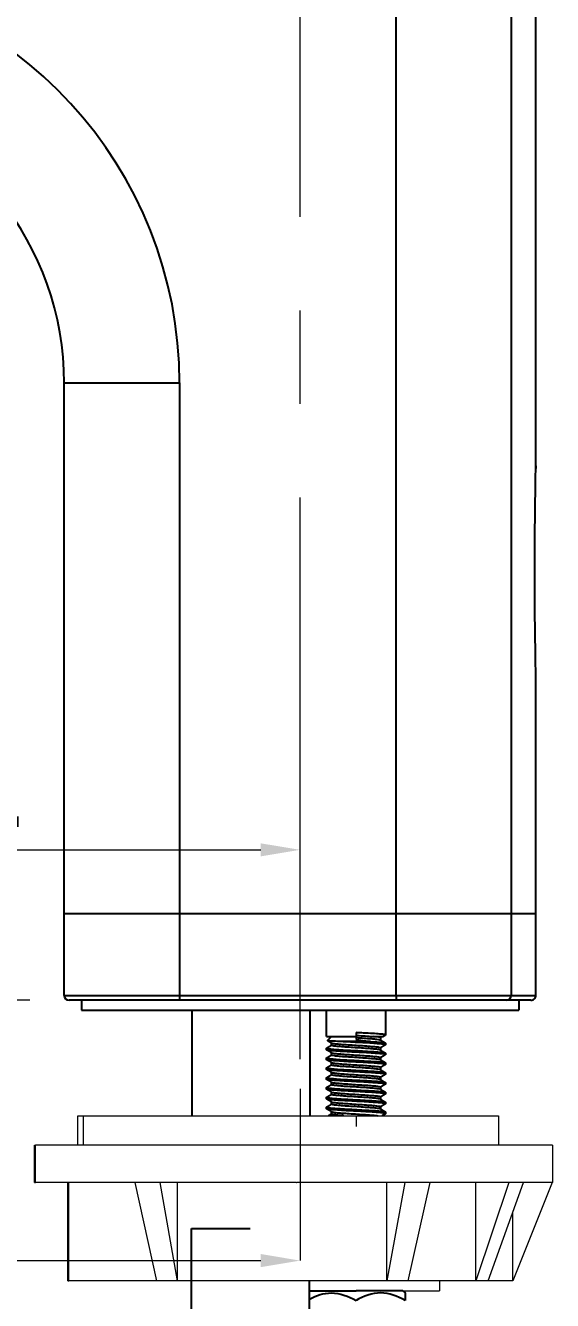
# Model space of a CAD drawing. Extents: x 0 to 1354, y 0 to 992.
# Drawn here: x 817.7 to 871.4, y 305.1 to 434.8 of the extents above; entities that cross this region are included whole.
import ezdxf

# ---------------------------------------------------------------- set-up
doc = ezdxf.new("R2010")
doc.units = 0
doc.header["$LTSCALE"] = 6
doc.header["$MEASUREMENT"] = 0
doc.header["$PDMODE"] = 3
doc.header["$PDSIZE"] = -10
doc.linetypes.add('CENTER', pattern=[2, 1.25, -0.25, 0.25, -0.25])
doc.linetypes.add('CENTER2', pattern=[28.575, 19.05, -3.175, 3.175, -3.175])
doc.layers.get('0').update_dxf_attribs({"linetype": 'CONTINUOUS'})
doc.layers.get('DEFPOINTS').update_dxf_attribs({"linetype": 'CONTINUOUS'})
doc.layers.add('1', color=7, linetype='CONTINUOUS')
doc.layers.add('DEF_LAYER_ASSEM_MEMBER', color=7, linetype='CONTINUOUS')
doc.layers.add('Cneter', color=1, linetype='CENTER2', lineweight=13)
doc.styles.add('Daelim Dimension', font='')
doc.styles.get('Daelim Dimension').set_extended_font_data('나눔고딕')
doc.dimstyles.new('DEFAULT', dxfattribs={"dimscale": 2, "dimtxt": 2, "dimasz": 2, "dimexe": 0, "dimexo": 2, "dimgap": 1, "dimtad": 1, "dimdec": 1, "dimzin": 9, "dimdsep": 46, "dimtxsty": 'Daelim Dimension', "dimcen": 0.5, "dimclrd": 252, "dimclre": 252, "dimclrt": 3, "dimadec": 1, "dimazin": 0, "dimtfac": 1, "dimtdec": 1, "dimtix": 1, "dimtmove": 0, "dimatfit": 3, "dimfxl": 1, "dimtolj": 1, "dimtzin": 1, "dimlwd": 9, "dimlwe": 9, "dimarcsym": 0})

# ---------------------------------------------------------------- blocks, each defined once
blk = doc.blocks.new('*D0')
at = {"color": 5, "lineweight": 9, "ltscale": 0.5, "transparency": 16777216}
for p, q in [((739.67, 496.61), (657.77, 496.61)), ((657.77, 492.61), (657.77, 339.62)), ((818.17, 335.62), (657.77, 335.62))]:
    blk.add_line(p, q, dxfattribs=at)
at = {"color": 5, "ltscale": 0.5, "transparency": 16777216}
for points in [[(657.1, 492.61), (658.44, 492.61), (657.77, 496.61)], [(657.1, 339.62), (658.44, 339.62), (657.77, 335.62)]]:
    blk.add_solid(points, dxfattribs=at)
at = {"layer": 'DEFPOINTS', "color": 0, "ltscale": 0.5, "transparency": 16777216}
for p in [(743.67, 496.61), (657.77, 335.62), (822.17, 335.62)]:
    blk.add_point(p, dxfattribs=at)
at = {"color": 7, "ltscale": 0.5, "transparency": 16777216, "insert": (650.33, 416.12), "char_height": 10, "attachment_point": 5, "rotation": 90, "style": 'Daelim Dimension'}
blk.add_mtext('\\A1;161', dxfattribs=at)
blk = doc.blocks.new('*D1')
at = {"color": 5, "lineweight": 9, "ltscale": 0.5, "transparency": 16777216}
for p, q in [((774.87, 370.99), (774.87, 350.93)), ((778.87, 350.93), (841.67, 350.93)), ((845.67, 333.62), (845.67, 350.93))]:
    blk.add_line(p, q, dxfattribs=at)
at = {"color": 5, "ltscale": 0.5, "transparency": 16777216}
for points in [[(778.87, 351.59), (778.87, 350.26), (774.87, 350.93)], [(841.67, 351.59), (841.67, 350.26), (845.67, 350.93)]]:
    blk.add_solid(points, dxfattribs=at)
at = {"layer": 'DEFPOINTS', "color": 0, "ltscale": 0.5, "transparency": 16777216}
for p in [(774.87, 374.99), (845.67, 350.93), (845.67, 329.62)]:
    blk.add_point(p, dxfattribs=at)
at = {"color": 7, "ltscale": 0.5, "transparency": 16777216, "insert": (810.27, 358.26), "char_height": 10, "attachment_point": 5, "style": 'Daelim Dimension'}
blk.add_mtext('\\A1;71', dxfattribs=at)
blk = doc.blocks.new('*D2')
at = {"color": 5, "lineweight": 9, "ltscale": 0.5, "transparency": 16777216}
for p, q in [((725.22, 424.68), (725.22, 309.13)), ((845.67, 326.62), (845.67, 309.13)), ((729.22, 309.13), (841.67, 309.13))]:
    blk.add_line(p, q, dxfattribs=at)
at = {"color": 5, "ltscale": 0.5, "transparency": 16777216}
for points in [[(729.22, 309.8), (729.22, 308.46), (725.22, 309.13)], [(841.67, 309.8), (841.67, 308.46), (845.67, 309.13)]]:
    blk.add_solid(points, dxfattribs=at)
at = {"layer": 'DEFPOINTS', "color": 0, "ltscale": 0.5, "transparency": 16777216}
for p in [(725.22, 428.68), (845.67, 330.62), (845.67, 309.13)]:
    blk.add_point(p, dxfattribs=at)
at = {"color": 7, "ltscale": 0.5, "transparency": 16777216, "insert": (785.44, 316.55), "char_height": 10, "attachment_point": 5, "style": 'Daelim Dimension'}
blk.add_mtext('\\A1;120', dxfattribs=at)
blk = doc.blocks.new('*D6')
at = {"color": 5, "lineweight": 9, "ltscale": 0.5, "transparency": 16777216}
for p, q in [((757.97, 335.62), (657.77, 335.62)), ((657.77, 331.62), (657.77, 210.41)), ((822.81, 206.41), (657.77, 206.41))]:
    blk.add_line(p, q, dxfattribs=at)
at = {"color": 5, "ltscale": 0.5, "transparency": 16777216}
for points in [[(657.1, 331.62), (658.44, 331.62), (657.77, 335.62)], [(657.1, 210.41), (658.44, 210.41), (657.77, 206.41)]]:
    blk.add_solid(points, dxfattribs=at)
at = {"layer": 'DEFPOINTS', "color": 0, "ltscale": 0.5, "transparency": 16777216}
for p in [(761.97, 335.62), (657.77, 206.41), (826.81, 206.41)]:
    blk.add_point(p, dxfattribs=at)
at = {"color": 7, "ltscale": 0.5, "transparency": 16777216, "insert": (650.32, 271.01), "char_height": 10, "attachment_point": 5, "rotation": 90, "style": 'Daelim Dimension'}
blk.add_mtext('\\A1;330', dxfattribs=at)

msp = doc.modelspace()

# ---------------------------------------------------------------- linework, layer by layer
for p, q in [((855.46, 336.12), (855.46, 451.77)), ((867.17, 452.24), (867.17, 336.12)), ((821.67, 336.12), (821.67, 398.44)), ((821.67, 398.44), (833.41, 398.44)), ((833.41, 398.44), (833.41, 336.12)), ((869.67, 390.01), (869.67, 390.01)), ((821.67, 336.12), (833.41, 336.12)), ((833.41, 336.12), (855.46, 336.12)), ((855.46, 336.12), (867.17, 336.12)), ((833.42, 335.62), (822.17, 335.62)), ((855.47, 335.62), (833.42, 335.62)), ((866.69, 335.62), (855.47, 335.62))]:
    msp.add_line(p, q)
at = {"color": 7, "ltscale": 0.5}
msp.add_line((821.67, 344.45), (869.67, 344.45), dxfattribs=at)
for points in [[(869.67, 390.01), (869.67, 452.61)], [(869.67, 369.02), (869.66, 369.12), (869.66, 369.36), (869.65, 369.69), (869.65, 370.06), (869.64, 370.45), (869.63, 370.86), (869.62, 371.29), (869.62, 371.71), (869.61, 372.15), (869.6, 372.59), (869.6, 373.04), (869.59, 373.48), (869.59, 373.93), (869.58, 374.38), (869.58, 374.83), (869.58, 375.28), (869.57, 375.73), (869.57, 376.18), (869.57, 376.63), (869.57, 377.08), (869.56, 377.54), (869.56, 377.99), (869.56, 378.44), (869.56, 378.9), (869.56, 379.35), (869.56, 379.81), (869.56, 380.27), (869.56, 380.72), (869.57, 381.18), (869.57, 381.64), (869.57, 382.09), (869.57, 382.54), (869.57, 383), (869.58, 383.45), (869.58, 383.9), (869.59, 384.35), (869.59, 384.8), (869.6, 385.25), (869.6, 385.69), (869.61, 386.14), (869.61, 386.58), (869.62, 387.02), (869.62, 387.46), (869.63, 387.89), (869.64, 388.31), (869.64, 388.71), (869.65, 389.11), (869.66, 389.47), (869.66, 389.79), (869.67, 390.01)], [(869.67, 390.01), (869.67, 390), (869.67, 390), (869.67, 390), (869.67, 389.99), (869.67, 389.99), (869.67, 389.98), (869.67, 389.98), (869.67, 389.98), (869.67, 389.97), (869.67, 389.97), (869.67, 389.96), (869.67, 389.96), (869.66, 389.95), (869.66, 389.95), (869.66, 389.95), (869.66, 389.94), (869.66, 389.94), (869.66, 389.93), (869.66, 389.93), (869.66, 389.92), (869.66, 389.92), (869.66, 389.91), (869.66, 389.91), (869.66, 389.9), (869.66, 389.9), (869.66, 389.89), (869.66, 389.88), (869.66, 389.88), (869.66, 389.87), (869.66, 389.87), (869.66, 389.86), (869.66, 389.86), (869.66, 389.85), (869.66, 389.84), (869.66, 389.84), (869.66, 389.83), (869.66, 389.83), (869.66, 389.82), (869.66, 389.81), (869.66, 389.81), (869.66, 389.8), (869.66, 389.79), (869.66, 389.79), (869.66, 389.78), (869.66, 389.77), (869.66, 389.77), (869.66, 389.76), (869.66, 389.75), (869.66, 389.75), (869.66, 389.74)], [(869.67, 336.12), (869.67, 369.03)], [(867.17, 336.12), (867.27, 336.12), (867.36, 336.12), (867.46, 336.12), (867.55, 336.12), (867.64, 336.12), (867.73, 336.12), (867.82, 336.12), (867.9, 336.12), (867.99, 336.12), (868.07, 336.12), (868.15, 336.12), (868.22, 336.12), (868.3, 336.12), (868.37, 336.12), (868.44, 336.12), (868.51, 336.12), (868.58, 336.12), (868.64, 336.12), (868.71, 336.12), (868.77, 336.12), (868.83, 336.12), (868.88, 336.12), (868.94, 336.12), (868.99, 336.12), (869.04, 336.12), (869.09, 336.12), (869.14, 336.12), (869.18, 336.12), (869.23, 336.12), (869.27, 336.12), (869.31, 336.12), (869.34, 336.12), (869.38, 336.12), (869.41, 336.12), (869.44, 336.12), (869.47, 336.12), (869.5, 336.12), (869.52, 336.12), (869.55, 336.12), (869.57, 336.12), (869.59, 336.12), (869.6, 336.12), (869.62, 336.12), (869.63, 336.12), (869.64, 336.12), (869.65, 336.12), (869.66, 336.12), (869.66, 336.12), (869.67, 336.12), (869.67, 336.12)], [(869.17, 335.62), (869.17, 335.62), (869.16, 335.62), (869.16, 335.62), (869.15, 335.62), (869.14, 335.62), (869.13, 335.62), (869.12, 335.62), (869.1, 335.62), (869.08, 335.62), (869.07, 335.62), (869.04, 335.62), (869.02, 335.62), (869, 335.62), (868.97, 335.62), (868.94, 335.62), (868.91, 335.62), (868.87, 335.62), (868.84, 335.62), (868.8, 335.62), (868.76, 335.62), (868.72, 335.62), (868.68, 335.62), (868.63, 335.62), (868.59, 335.62), (868.54, 335.62), (868.49, 335.62), (868.43, 335.62), (868.38, 335.62), (868.32, 335.62), (868.26, 335.62), (868.2, 335.62), (868.14, 335.62), (868.08, 335.62), (868.01, 335.62), (867.94, 335.62), (867.87, 335.62), (867.8, 335.62), (867.72, 335.62), (867.65, 335.62), (867.57, 335.62), (867.49, 335.62), (867.41, 335.62), (867.33, 335.62), (867.24, 335.62), (867.15, 335.62), (867.06, 335.62), (866.97, 335.62), (866.88, 335.62), (866.79, 335.62), (866.69, 335.62)]]:
    msp.add_lwpolyline(points)
for centre, radius, start, end in [((791.41, 398.44), 42, 0, 85.2474), ((791.67, 398.44), 30, 0, 77.2839), ((822.17, 336.12), 0.5, 180, 270)]:
    msp.add_arc(centre, radius, start, end)
for centre, major_axis, ratio, start_param, end_param in [((833.42, 336.12), (0, -0.5), 0.021754, 4.712389, 6.283185), ((855.47, 336.12), (0, 0.5), 0.021754, 1.570796, 3.141593), ((866.69, 336.12), (0, 0.5), 0.953596, 3.141593, 4.712389), ((869.17, 336.12), (0, 0.5), 1, 3.141591, 4.724081)]:
    msp.add_ellipse(centre, major_axis=major_axis, ratio=ratio, start_param=start_param, end_param=end_param)
at = {"layer": '1', "color": 7, "linetype": 'Continuous'}
for p, q in [((848.37, 331.92), (848.37, 334.62)), ((854.37, 334.62), (854.37, 332.08)), ((851.37, 332.33), (851.37, 331.92)), ((848.37, 331.92), (851.37, 331.92)), ((848.48, 331.53), (848.87, 331.92)), ((848.87, 331.04), (848.87, 331.28)), ((852.86, 331.42), (849.88, 331.42)), ((851.37, 331.92), (851.37, 331.62)), ((853.87, 331.92), (853.93, 331.85)), ((853.87, 331.79), (853.87, 331.55)), ((854.37, 331.25), (854.37, 331.08)), ((848.37, 330.58), (848.37, 330.75)), ((848.37, 329.58), (848.37, 329.75)), ((848.87, 330.04), (848.87, 330.28)), ((853.87, 330.79), (853.87, 330.55)), ((853.87, 329.79), (853.87, 329.55)), ((854.37, 330.25), (854.37, 330.08)), ((848.37, 328.58), (848.37, 328.75)), ((848.87, 329.04), (848.87, 329.28)), ((848.87, 328.04), (848.87, 328.28)), ((853.87, 328.79), (853.87, 328.55)), ((854.37, 329.25), (854.37, 329.08)), ((854.37, 328.25), (854.37, 328.08)), ((848.37, 327.58), (848.37, 327.75)), ((848.87, 327.04), (848.87, 327.28)), ((853.87, 327.79), (853.87, 327.55)), ((854.37, 327.25), (854.37, 327.08)), ((848.37, 326.58), (848.37, 326.75)), ((848.37, 325.58), (848.37, 325.75)), ((848.87, 326.04), (848.87, 326.28)), ((853.87, 326.79), (853.87, 326.55)), ((853.87, 325.79), (853.87, 325.55)), ((854.37, 326.25), (854.37, 326.08)), ((848.37, 324.58), (848.37, 324.75)), ((848.87, 325.04), (848.87, 325.28)), ((853.87, 324.79), (853.87, 324.55)), ((854.37, 325.25), (854.37, 325.08)), ((848.87, 324.04), (848.87, 324.28)), ((854.37, 324.25), (854.37, 324.08)), ((846.63, 306.07), (851.37, 306.07)), ((856.14, 306.07), (851.37, 306.07)), ((856.14, 306.07), (856.37, 305.84))]:
    msp.add_line(p, q, dxfattribs=at)
at = {"layer": '1', "color": 7, "linetype": 'Continuous', "lineweight": 18}
for p, q in [((823.06, 320.87), (823.06, 323.87)), ((823.06, 323.87), (823.61, 323.87)), ((823.61, 323.87), (865.87, 323.87)), ((865.87, 323.87), (865.87, 320.87)), ((818.65, 320.87), (818.74, 320.87)), ((818.65, 317.07), (818.65, 320.87)), ((871.37, 320.87), (818.74, 320.87)), ((871.37, 320.87), (871.37, 317.07)), ((818.65, 317.07), (818.74, 317.07)), ((828.87, 317.07), (818.74, 317.07)), ((822.05, 307.07), (822.05, 317.07)), ((828.87, 317.07), (831.05, 307.07)), ((831.4, 317.07), (828.87, 317.07)), ((842.4, 317.07), (831.44, 317.07)), ((831.44, 317.06), (831.44, 317.07)), ((833.22, 307.07), (831.44, 317.06)), ((833.22, 307.07), (833.22, 317.07)), ((845.33, 317.07), (842.4, 317.07)), ((845.37, 317.06), (845.37, 317.07)), ((856.33, 317.07), (845.37, 317.07)), ((856.33, 317.07), (854.52, 307.07)), ((854.52, 307.07), (854.52, 317.07)), ((858.86, 317.07), (856.33, 317.07)), ((856.68, 307.07), (858.9, 317.06)), ((858.9, 317.06), (858.9, 317.07)), ((866.92, 317.07), (858.9, 317.07)), ((866.92, 317.07), (863.56, 307.07)), ((863.56, 307.07), (863.56, 317.07)), ((864.81, 307.07), (868.4, 317.06)), ((868.38, 317.07), (866.92, 317.07)), ((871.33, 317.07), (867.33, 307.07)), ((868.4, 317.06), (868.4, 317.07)), ((871.33, 317.07), (868.4, 317.07)), ((871.37, 317.07), (871.33, 317.07)), ((867.33, 307.07), (867.33, 314.1)), ((822.05, 307.07), (822.13, 307.07)), ((867.33, 307.07), (822.13, 307.07)), ((859.87, 307.07), (859.87, 306.07)), ((851.37, 306.07), (846.63, 306.07)), ((851.37, 306.07), (859.87, 306.07))]:
    msp.add_line(p, q, dxfattribs=at)
at = {"layer": '1', "color": 7, "linetype": 'Continuous', "lineweight": 13}
for p, q in [((823.61, 323.87), (823.61, 320.87)), ((818.74, 317.07), (818.74, 320.87)), ((822.13, 307.07), (822.13, 317.07))]:
    msp.add_line(p, q, dxfattribs=at)
at = {"layer": '1', "color": 7, "linetype": 'Continuous', "lineweight": 18, "extrusion": (0, 0, -1)}
for centre, major_axis, ratio, start_param, end_param in [((843.76, 248.92), (-15.38, 68.06), 0.332406, 0.128423, 0.129785), ((843.88, 248.91), (-0.02, 68.25), 0.401159, 0.053537, 0.054899), ((844, 248.95), (15.35, 68.03), 0.332526, 6.261762, 6.263125), ((844.08, 248.91), (24.43, 68.11), 0.178447, 6.272718, 6.27408)]:
    msp.add_ellipse(centre, major_axis=major_axis, ratio=ratio, start_param=start_param, end_param=end_param, dxfattribs=at)
at = {"layer": '1', "color": 7, "linetype": 'Continuous'}
for points, knots in [([(854.37, 332.08), (854.37, 332.1), (854.32, 332.11), (854.14, 332.15), (853.99, 332.17), (853.59, 332.2), (853.34, 332.22), (852.79, 332.25), (852.47, 332.27), (851.89, 332.3), (851.63, 332.32), (851.37, 332.33)], [0, 0, 0, 0, 0.187281, 0.187281, 0.402456, 0.402456, 0.617581, 0.617581, 0.832718, 0.832718, 1, 1, 1, 1]), ([(849.88, 331.42), (849.6, 331.43), (849.34, 331.44), (848.92, 331.46), (848.76, 331.47), (848.53, 331.49), (848.47, 331.51), (848.47, 331.52), (848.47, 331.52), (848.47, 331.52)], [0, 0, 0, 0, 0.321107, 0.321107, 0.64382, 0.64382, 0.966535, 0.966535, 1, 1, 1, 1]), ([(853.85, 330.56), (853.82, 330.57), (853.75, 330.59), (853.54, 330.62), (853.38, 330.64), (853, 330.68), (852.76, 330.69), (852.27, 330.73), (851.99, 330.75), (851.44, 330.78), (851.15, 330.8), (850.6, 330.84), (850.33, 330.85), (849.85, 330.89), (849.63, 330.91), (849.27, 330.94), (849.12, 330.96), (848.93, 331), (848.87, 331.02), (848.87, 331.04), (848.87, 331.04), (848.87, 331.04)], [0, 0, 0, 0, 0.099977, 0.099977, 0.211767, 0.211767, 0.32359, 0.32359, 0.435385, 0.435385, 0.547181, 0.547181, 0.658997, 0.658997, 0.77079, 0.77079, 0.882627, 0.882627, 0.994411, 0.994411, 1, 1, 1, 1]), ([(848.89, 331.27), (848.91, 331.26), (848.97, 331.24), (849.17, 331.21), (849.33, 331.19), (849.71, 331.16), (849.94, 331.14), (850.43, 331.1), (850.7, 331.09), (851.26, 331.05), (851.54, 331.03), (852.1, 331), (852.37, 330.98), (852.85, 330.94), (853.08, 330.92), (853.44, 330.89), (853.59, 330.87), (853.8, 330.84), (853.85, 330.82), (853.87, 330.8), (853.87, 330.79), (853.87, 330.79)], [0, 0, 0, 0, 0.092499, 0.092499, 0.204283, 0.204283, 0.316097, 0.316097, 0.427888, 0.427888, 0.539675, 0.539675, 0.651489, 0.651489, 0.763274, 0.763274, 0.875106, 0.875106, 0.986884, 0.986884, 1, 1, 1, 1]), ([(854.37, 331.08), (854.37, 331.09), (854.34, 331.11), (854.2, 331.14), (854.06, 331.16), (853.69, 331.19), (853.46, 331.21), (852.92, 331.25), (852.62, 331.27), (851.98, 331.3), (851.64, 331.32), (850.96, 331.35), (850.63, 331.37), (850.31, 331.39), (850.16, 331.4), (850.02, 331.41), (849.88, 331.42)], [0, 0, 0, 0, 0.117085, 0.117085, 0.278512, 0.278512, 0.439927, 0.439927, 0.601334, 0.601334, 0.762766, 0.762766, 0.924158, 0.924158, 0.924158, 1, 1, 1, 1]), ([(851.37, 332.04), (851.4, 332.04), (851.44, 332.04), (851.75, 332.02), (852.04, 332), (852.56, 331.97), (852.8, 331.95), (853.06, 331.92), (853.11, 331.92), (853.16, 331.92)], [0, 0, 0, 0, 0.053341, 0.053341, 0.477671, 0.477671, 0.901842, 0.901842, 1, 1, 1, 1]), ([(853.85, 331.55), (853.84, 331.56), (853.83, 331.57), (853.75, 331.59), (853.64, 331.61), (853.34, 331.64), (853.15, 331.66), (852.71, 331.7), (852.46, 331.72), (851.93, 331.75), (851.65, 331.77), (851.37, 331.79)], [0, 0, 0, 0, 0.082063, 0.082063, 0.311546, 0.311546, 0.540984, 0.540984, 0.770498, 0.770498, 1, 1, 1, 1]), ([(851.37, 331.62), (851.53, 331.59), (851.69, 331.57), (851.85, 331.55), (852.2, 331.5), (852.54, 331.46), (852.86, 331.42)], [0, 0, 0, 0, 0.316637, 0.316637, 0.316637, 1, 1, 1, 1]), ([(852.86, 331.42), (853.15, 331.4), (853.41, 331.38), (853.85, 331.35), (854.03, 331.33), (854.28, 331.29), (854.35, 331.27), (854.37, 331.25), (854.37, 331.25), (854.37, 331.25)], [0, 0, 0, 0, 0.314872, 0.314872, 0.636042, 0.636042, 0.957308, 0.957308, 1, 1, 1, 1]), ([(853.95, 331.84), (853.94, 331.85), (853.9, 331.85), (853.77, 331.87), (853.64, 331.89), (853.38, 331.9), (853.27, 331.91), (853.16, 331.92)], [0, 0, 0, 0, 0.316108, 0.316108, 0.752657, 0.752657, 1, 1, 1, 1]), ([(853.16, 331.92), (853.31, 331.92), (853.45, 331.92), (853.73, 331.92), (853.86, 331.92), (854.05, 331.92), (854.1, 331.92), (854.09, 331.92), (854.09, 331.92), (854.09, 331.92)], [0, 0, 0, 0, 0.255283, 0.255283, 0.609051, 0.609051, 0.994456, 0.994456, 1, 1, 1, 1]), ([(848.38, 329.77), (848.37, 329.76), (848.37, 329.76), (848.36, 329.73), (848.42, 329.71), (848.64, 329.68), (848.8, 329.66), (849.22, 329.63), (849.48, 329.61), (850.04, 329.57), (850.36, 329.55), (851.02, 329.52), (851.36, 329.5), (852.03, 329.46), (852.36, 329.44), (852.97, 329.41), (853.25, 329.39), (853.73, 329.36), (853.93, 329.34), (854.22, 329.3), (854.31, 329.28), (854.36, 329.26), (854.37, 329.26), (854.37, 329.25)], [0, 0, 0, 0, 0.027906, 0.027906, 0.132117, 0.132117, 0.236367, 0.236367, 0.340585, 0.340585, 0.444817, 0.444817, 0.54904, 0.54904, 0.653254, 0.653254, 0.7575, 0.7575, 0.861716, 0.861716, 0.965964, 0.965964, 1, 1, 1, 1]), ([(848.37, 330.75), (848.37, 330.74), (848.39, 330.73), (848.49, 330.7), (848.61, 330.68), (848.95, 330.65), (849.18, 330.63), (849.69, 330.59), (849.99, 330.57), (850.62, 330.54), (850.96, 330.52), (851.63, 330.49), (851.97, 330.47), (852.61, 330.43), (852.92, 330.41), (853.45, 330.38), (853.69, 330.36), (854.06, 330.32), (854.2, 330.3), (854.34, 330.28), (854.37, 330.26), (854.37, 330.25)], [0, 0, 0, 0, 0.062306, 0.062306, 0.169753, 0.169753, 0.277207, 0.277207, 0.384644, 0.384644, 0.49211, 0.49211, 0.599543, 0.599543, 0.707012, 0.707012, 0.814452, 0.814452, 0.921903, 0.921903, 1, 1, 1, 1]), ([(854.37, 330.08), (854.37, 330.09), (854.36, 330.09), (854.31, 330.12), (854.22, 330.14), (853.93, 330.17), (853.73, 330.19), (853.26, 330.22), (852.98, 330.24), (852.37, 330.28), (852.04, 330.3), (851.37, 330.33), (851.03, 330.35), (850.37, 330.39), (850.05, 330.4), (849.48, 330.44), (849.23, 330.46), (848.81, 330.49), (848.64, 330.51), (848.43, 330.55), (848.37, 330.56), (848.37, 330.58)], [0, 0, 0, 0, 0.035132, 0.035132, 0.142705, 0.142705, 0.250312, 0.250312, 0.357888, 0.357888, 0.465496, 0.465496, 0.57307, 0.57307, 0.68066, 0.68066, 0.788248, 0.788248, 0.895827, 0.895827, 1, 1, 1, 1]), ([(854.35, 329.06), (854.36, 329.07), (854.36, 329.07), (854.38, 329.09), (854.33, 329.11), (854.12, 329.15), (853.96, 329.17), (853.56, 329.2), (853.31, 329.22), (852.75, 329.26), (852.43, 329.28), (851.78, 329.31), (851.44, 329.33), (850.77, 329.36), (850.43, 329.38), (849.82, 329.42), (849.53, 329.44), (849.05, 329.47), (848.84, 329.49), (848.54, 329.53), (848.44, 329.54), (848.38, 329.57), (848.37, 329.57), (848.37, 329.58)], [0, 0, 0, 0, 0.023619, 0.023619, 0.12783, 0.12783, 0.232073, 0.232073, 0.336291, 0.336291, 0.440517, 0.440517, 0.544741, 0.544741, 0.648951, 0.648951, 0.753198, 0.753198, 0.857412, 0.857412, 0.961655, 0.961655, 1, 1, 1, 1]), ([(853.85, 329.55), (853.84, 329.56), (853.81, 329.57), (853.69, 329.6), (853.57, 329.62), (853.25, 329.65), (853.04, 329.67), (852.58, 329.71), (852.32, 329.72), (851.79, 329.76), (851.5, 329.78), (850.94, 329.82), (850.66, 329.83), (850.14, 329.87), (849.9, 329.89), (849.48, 329.92), (849.3, 329.94), (849.04, 329.98), (848.94, 329.99), (848.88, 330.02), (848.87, 330.03), (848.87, 330.04)], [0, 0, 0, 0, 0.058801, 0.058801, 0.169952, 0.169952, 0.281099, 0.281099, 0.39227, 0.39227, 0.503404, 0.503404, 0.614583, 0.614583, 0.725721, 0.725721, 0.836889, 0.836889, 0.948035, 0.948035, 1, 1, 1, 1]), ([(848.88, 330.28), (848.89, 330.27), (848.9, 330.27), (848.97, 330.24), (849.08, 330.23), (849.37, 330.19), (849.56, 330.17), (849.99, 330.14), (850.24, 330.12), (850.76, 330.08), (851.05, 330.06), (851.61, 330.03), (851.89, 330.01), (852.42, 329.98), (852.68, 329.96), (853.12, 329.92), (853.32, 329.9), (853.62, 329.87), (853.73, 329.85), (853.84, 329.82), (853.87, 329.8), (853.87, 329.79)], [0, 0, 0, 0, 0.032245, 0.032245, 0.143447, 0.143447, 0.254625, 0.254625, 0.365847, 0.365847, 0.477017, 0.477017, 0.588222, 0.588222, 0.699404, 0.699404, 0.810594, 0.810594, 0.921793, 0.921793, 1, 1, 1, 1]), ([(848.37, 328.75), (848.37, 328.74), (848.38, 328.74), (848.43, 328.71), (848.54, 328.69), (848.84, 328.66), (849.04, 328.64), (849.53, 328.6), (849.81, 328.58), (850.42, 328.55), (850.76, 328.53), (851.43, 328.5), (851.77, 328.48), (852.42, 328.44), (852.74, 328.42), (853.3, 328.39), (853.55, 328.37), (853.96, 328.33), (854.12, 328.31), (854.32, 328.28), (854.37, 328.27), (854.37, 328.25)], [0, 0, 0, 0, 0.039741, 0.039741, 0.147309, 0.147309, 0.254905, 0.254905, 0.362472, 0.362472, 0.470074, 0.470074, 0.57764, 0.57764, 0.685227, 0.685227, 0.792804, 0.792804, 0.900377, 0.900377, 1, 1, 1, 1]), ([(854.37, 328.08), (854.37, 328.09), (854.35, 328.1), (854.26, 328.13), (854.15, 328.15), (853.82, 328.18), (853.6, 328.2), (853.1, 328.23), (852.8, 328.25), (852.18, 328.29), (851.84, 328.31), (851.17, 328.34), (850.83, 328.36), (850.18, 328.4), (849.87, 328.42), (849.33, 328.45), (849.09, 328.47), (848.71, 328.5), (848.56, 328.52), (848.4, 328.55), (848.37, 328.57), (848.37, 328.58)], [0, 0, 0, 0, 0.056335, 0.056335, 0.163935, 0.163935, 0.27155, 0.27155, 0.379144, 0.379144, 0.48677, 0.48677, 0.594361, 0.594361, 0.701983, 0.701983, 0.809582, 0.809582, 0.917187, 0.917187, 1, 1, 1, 1]), ([(853.85, 328.55), (853.85, 328.56), (853.85, 328.56), (853.8, 328.58), (853.72, 328.59), (853.46, 328.63), (853.29, 328.65), (852.88, 328.69), (852.64, 328.7), (852.13, 328.74), (851.85, 328.76), (851.29, 328.79), (851, 328.81), (850.46, 328.85), (850.2, 328.86), (849.73, 328.9), (849.52, 328.92), (849.19, 328.95), (849.06, 328.97), (848.91, 329.01), (848.87, 329.02), (848.87, 329.04)], [0, 0, 0, 0, 0.012707, 0.012707, 0.12395, 0.12395, 0.235157, 0.235157, 0.346407, 0.346407, 0.457609, 0.457609, 0.568831, 0.568831, 0.680053, 0.680053, 0.791266, 0.791266, 0.902509, 0.902509, 1, 1, 1, 1]), ([(848.88, 329.27), (848.91, 329.26), (848.95, 329.25), (849.11, 329.22), (849.25, 329.2), (849.6, 329.17), (849.82, 329.15), (850.29, 329.11), (850.56, 329.1), (851.11, 329.06), (851.4, 329.04), (851.95, 329.01), (852.23, 328.99), (852.73, 328.95), (852.96, 328.93), (853.35, 328.9), (853.52, 328.88), (853.75, 328.85), (853.83, 328.83), (853.86, 328.8), (853.87, 328.8), (853.87, 328.79)], [0, 0, 0, 0, 0.074862, 0.074862, 0.186419, 0.186419, 0.297989, 0.297989, 0.40956, 0.40956, 0.52111, 0.52111, 0.632701, 0.632701, 0.744254, 0.744254, 0.855848, 0.855848, 0.967397, 0.967397, 1, 1, 1, 1]), ([(848.88, 328.28), (848.88, 328.27), (848.89, 328.27), (848.93, 328.25), (849.02, 328.24), (849.28, 328.2), (849.46, 328.18), (849.86, 328.14), (850.11, 328.13), (850.62, 328.09), (850.9, 328.07), (851.46, 328.04), (851.75, 328.02), (852.29, 327.98), (852.55, 327.97), (853.01, 327.93), (853.22, 327.91), (853.55, 327.88), (853.68, 327.86), (853.83, 327.82), (853.87, 327.81), (853.87, 327.79)], [0, 0, 0, 0, 0.011172, 0.011172, 0.12261, 0.12261, 0.234012, 0.234012, 0.345459, 0.345459, 0.456857, 0.456857, 0.568276, 0.568276, 0.679694, 0.679694, 0.791102, 0.791102, 0.90254, 0.90254, 1, 1, 1, 1]), ([(848.37, 327.75), (848.37, 327.74), (848.4, 327.72), (848.56, 327.69), (848.7, 327.67), (849.08, 327.64), (849.32, 327.62), (849.87, 327.58), (850.18, 327.56), (850.82, 327.53), (851.16, 327.51), (851.83, 327.47), (852.17, 327.46), (852.8, 327.42), (853.09, 327.4), (853.6, 327.37), (853.81, 327.35), (854.15, 327.31), (854.26, 327.29), (854.35, 327.27), (854.37, 327.26), (854.37, 327.25)], [0, 0, 0, 0, 0.082541, 0.082541, 0.190228, 0.190228, 0.297899, 0.297899, 0.405571, 0.405571, 0.513253, 0.513253, 0.620911, 0.620911, 0.728614, 0.728614, 0.836279, 0.836279, 0.943967, 0.943967, 1, 1, 1, 1]), ([(854.37, 327.08), (854.37, 327.08), (854.37, 327.08), (854.35, 327.11), (854.28, 327.12), (854.03, 327.16), (853.86, 327.18), (853.42, 327.21), (853.15, 327.23), (852.56, 327.27), (852.24, 327.29), (851.58, 327.32), (851.23, 327.34), (850.57, 327.38), (850.24, 327.39), (849.65, 327.43), (849.38, 327.45), (848.92, 327.48), (848.74, 327.5), (848.47, 327.54), (848.39, 327.55), (848.37, 327.57), (848.37, 327.58), (848.37, 327.58)], [0, 0, 0, 0, 0.012831, 0.012831, 0.120415, 0.120415, 0.228042, 0.228042, 0.335633, 0.335633, 0.443245, 0.443245, 0.550837, 0.550837, 0.65843, 0.65843, 0.766043, 0.766043, 0.873632, 0.873632, 0.981255, 0.981255, 1, 1, 1, 1]), ([(853.85, 327.55), (853.83, 327.57), (853.79, 327.58), (853.63, 327.61), (853.49, 327.63), (853.14, 327.66), (852.93, 327.68), (852.45, 327.72), (852.19, 327.73), (851.64, 327.77), (851.35, 327.79), (850.79, 327.82), (850.52, 327.84), (850.01, 327.88), (849.78, 327.9), (849.39, 327.93), (849.22, 327.95), (848.98, 327.98), (848.91, 328), (848.87, 328.03), (848.87, 328.03), (848.87, 328.04)], [0, 0, 0, 0, 0.07777, 0.07777, 0.188937, 0.188937, 0.300118, 0.300118, 0.4113, 0.4113, 0.522462, 0.522462, 0.633664, 0.633664, 0.744828, 0.744828, 0.856032, 0.856032, 0.967193, 0.967193, 1, 1, 1, 1]), ([(853.85, 326.55), (853.85, 326.56), (853.83, 326.56), (853.76, 326.59), (853.66, 326.6), (853.37, 326.64), (853.19, 326.66), (852.76, 326.69), (852.51, 326.71), (851.98, 326.75), (851.7, 326.77), (851.14, 326.8), (850.85, 326.82), (850.32, 326.85), (850.07, 326.87), (849.62, 326.91), (849.43, 326.93), (849.12, 326.96), (849, 326.98), (848.89, 327.01), (848.87, 327.03), (848.87, 327.04)], [0, 0, 0, 0, 0.031894, 0.031894, 0.143094, 0.143094, 0.25427, 0.25427, 0.36549, 0.36549, 0.476658, 0.476658, 0.58786, 0.58786, 0.69904, 0.69904, 0.810228, 0.810228, 0.921426, 0.921426, 1, 1, 1, 1]), ([(848.88, 327.28), (848.9, 327.27), (848.93, 327.26), (849.04, 327.23), (849.17, 327.21), (849.5, 327.18), (849.7, 327.16), (850.16, 327.12), (850.42, 327.11), (850.96, 327.07), (851.25, 327.05), (851.81, 327.01), (852.09, 327), (852.6, 326.96), (852.85, 326.94), (853.26, 326.91), (853.44, 326.89), (853.7, 326.85), (853.79, 326.84), (853.86, 326.81), (853.87, 326.8), (853.87, 326.79)], [0, 0, 0, 0, 0.057292, 0.057292, 0.16864, 0.16864, 0.279984, 0.279984, 0.391351, 0.391351, 0.502682, 0.502682, 0.614058, 0.614058, 0.725393, 0.725393, 0.836759, 0.836759, 0.948101, 0.948101, 1, 1, 1, 1]), ([(848.37, 326.75), (848.37, 326.75), (848.37, 326.74), (848.39, 326.72), (848.47, 326.7), (848.73, 326.67), (848.92, 326.65), (849.37, 326.61), (849.64, 326.6), (850.23, 326.56), (850.56, 326.54), (851.23, 326.51), (851.57, 326.49), (852.23, 326.45), (852.56, 326.43), (853.14, 326.4), (853.41, 326.38), (853.85, 326.34), (854.03, 326.33), (854.28, 326.29), (854.35, 326.27), (854.37, 326.25), (854.37, 326.25), (854.37, 326.25)], [0, 0, 0, 0, 0.018325, 0.018325, 0.125896, 0.125896, 0.233511, 0.233511, 0.341089, 0.341089, 0.448693, 0.448693, 0.55627, 0.55627, 0.663855, 0.663855, 0.771451, 0.771451, 0.879028, 0.879028, 0.986637, 0.986637, 1, 1, 1, 1]), ([(854.37, 326.08), (854.37, 326.09), (854.34, 326.11), (854.2, 326.14), (854.06, 326.16), (853.7, 326.19), (853.46, 326.21), (852.93, 326.25), (852.62, 326.27), (851.98, 326.3), (851.64, 326.32), (850.97, 326.35), (850.63, 326.37), (850, 326.41), (849.7, 326.43), (849.18, 326.46), (848.96, 326.48), (848.62, 326.52), (848.49, 326.53), (848.39, 326.56), (848.37, 326.57), (848.37, 326.58)], [0, 0, 0, 0, 0.07721, 0.07721, 0.184876, 0.184876, 0.292534, 0.292534, 0.400187, 0.400187, 0.507857, 0.507857, 0.6155, 0.6155, 0.723186, 0.723186, 0.830835, 0.830835, 0.938504, 0.938504, 1, 1, 1, 1]), ([(848.37, 325.75), (848.37, 325.74), (848.39, 325.73), (848.49, 325.7), (848.61, 325.68), (848.96, 325.65), (849.18, 325.63), (849.69, 325.59), (849.99, 325.57), (850.62, 325.54), (850.96, 325.52), (851.63, 325.49), (851.98, 325.47), (852.61, 325.43), (852.92, 325.41), (853.46, 325.38), (853.69, 325.36), (854.06, 325.32), (854.2, 325.3), (854.34, 325.27), (854.37, 325.26), (854.37, 325.25)], [0, 0, 0, 0, 0.061744, 0.061744, 0.169363, 0.169363, 0.276988, 0.276988, 0.384598, 0.384598, 0.492236, 0.492236, 0.599841, 0.599841, 0.707482, 0.707482, 0.815094, 0.815094, 0.922717, 0.922717, 1, 1, 1, 1]), ([(853.85, 325.56), (853.83, 325.57), (853.77, 325.58), (853.56, 325.62), (853.41, 325.64), (853.03, 325.67), (852.81, 325.69), (852.32, 325.73), (852.04, 325.74), (851.49, 325.78), (851.2, 325.8), (850.65, 325.83), (850.38, 325.85), (849.89, 325.89), (849.67, 325.91), (849.3, 325.94), (849.15, 325.96), (848.94, 325.99), (848.88, 326.01), (848.87, 326.03), (848.87, 326.04), (848.87, 326.04)], [0, 0, 0, 0, 0.095206, 0.095206, 0.206599, 0.206599, 0.318023, 0.318023, 0.429424, 0.429424, 0.540821, 0.540821, 0.652245, 0.652245, 0.763641, 0.763641, 0.875082, 0.875082, 0.98647, 0.98647, 1, 1, 1, 1]), ([(848.88, 326.28), (848.91, 326.26), (848.98, 326.24), (849.2, 326.21), (849.36, 326.19), (849.75, 326.15), (849.98, 326.14), (850.48, 326.1), (850.75, 326.08), (851.31, 326.05), (851.6, 326.03), (852.15, 325.99), (852.41, 325.98), (852.9, 325.94), (853.11, 325.92), (853.47, 325.89), (853.62, 325.87), (853.81, 325.83), (853.86, 325.81), (853.87, 325.79), (853.87, 325.79), (853.87, 325.79)], [0, 0, 0, 0, 0.103117, 0.103117, 0.214523, 0.214523, 0.325963, 0.325963, 0.437372, 0.437372, 0.548784, 0.548784, 0.660215, 0.660215, 0.771623, 0.771623, 0.883075, 0.883075, 0.994475, 0.994475, 1, 1, 1, 1]), ([(848.38, 324.76), (848.37, 324.76), (848.37, 324.76), (848.36, 324.73), (848.42, 324.71), (848.64, 324.68), (848.81, 324.66), (849.22, 324.63), (849.48, 324.61), (850.05, 324.57), (850.37, 324.55), (851.02, 324.52), (851.37, 324.5), (852.04, 324.46), (852.37, 324.44), (852.97, 324.41), (853.26, 324.39), (853.73, 324.36), (853.93, 324.34), (854.22, 324.3), (854.31, 324.28), (854.36, 324.26), (854.37, 324.26), (854.37, 324.25)], [0, 0, 0, 0, 0.024183, 0.024183, 0.12889, 0.12889, 0.233634, 0.233634, 0.338347, 0.338347, 0.443073, 0.443073, 0.547791, 0.547791, 0.652499, 0.652499, 0.75724, 0.75724, 0.86195, 0.86195, 0.966692, 0.966692, 1, 1, 1, 1]), ([(854.37, 325.08), (854.37, 325.09), (854.36, 325.09), (854.32, 325.12), (854.22, 325.14), (853.93, 325.17), (853.74, 325.19), (853.26, 325.22), (852.98, 325.24), (852.38, 325.28), (852.04, 325.3), (851.38, 325.33), (851.03, 325.35), (850.38, 325.39), (850.06, 325.4), (849.49, 325.44), (849.23, 325.46), (848.81, 325.49), (848.64, 325.51), (848.43, 325.55), (848.37, 325.56), (848.37, 325.58)], [0, 0, 0, 0, 0.034236, 0.034236, 0.141807, 0.141807, 0.249413, 0.249413, 0.356986, 0.356986, 0.464592, 0.464592, 0.572164, 0.572164, 0.679752, 0.679752, 0.787339, 0.787339, 0.894915, 0.894915, 1, 1, 1, 1]), ([(854.35, 324.07), (854.36, 324.07), (854.36, 324.07), (854.38, 324.09), (854.33, 324.11), (854.12, 324.15), (853.97, 324.17), (853.56, 324.2), (853.31, 324.22), (852.75, 324.26), (852.44, 324.28), (851.78, 324.31), (851.44, 324.33), (850.77, 324.36), (850.44, 324.38), (849.82, 324.42), (849.54, 324.44), (849.05, 324.47), (848.84, 324.49), (848.54, 324.53), (848.44, 324.54), (848.38, 324.57), (848.37, 324.57), (848.37, 324.58)], [0, 0, 0, 0, 0.018089, 0.018089, 0.122798, 0.122798, 0.227541, 0.227541, 0.332257, 0.332257, 0.436982, 0.436982, 0.541706, 0.541706, 0.646414, 0.646414, 0.751161, 0.751161, 0.855874, 0.855874, 0.960616, 0.960616, 1, 1, 1, 1]), ([(853.85, 324.55), (853.84, 324.56), (853.82, 324.57), (853.71, 324.6), (853.59, 324.61), (853.28, 324.65), (853.08, 324.67), (852.63, 324.7), (852.37, 324.72), (851.84, 324.76), (851.55, 324.78), (850.99, 324.81), (850.71, 324.83), (850.19, 324.86), (849.94, 324.88), (849.52, 324.92), (849.33, 324.94), (849.06, 324.97), (848.96, 324.99), (848.88, 325.02), (848.87, 325.03), (848.87, 325.04)], [0, 0, 0, 0, 0.052596, 0.052596, 0.163566, 0.163566, 0.274525, 0.274525, 0.385516, 0.385516, 0.496464, 0.496464, 0.607456, 0.607456, 0.71841, 0.71841, 0.829389, 0.829389, 0.940353, 0.940353, 1, 1, 1, 1]), ([(848.88, 325.28), (848.89, 325.27), (848.91, 325.26), (848.99, 325.24), (849.1, 325.22), (849.4, 325.19), (849.59, 325.17), (850.03, 325.13), (850.28, 325.12), (850.81, 325.08), (851.1, 325.06), (851.66, 325.02), (851.94, 325.01), (852.47, 324.97), (852.72, 324.95), (853.16, 324.92), (853.35, 324.9), (853.64, 324.86), (853.75, 324.85), (853.85, 324.82), (853.87, 324.8), (853.87, 324.79)], [0, 0, 0, 0, 0.039709, 0.039709, 0.150892, 0.150892, 0.262057, 0.262057, 0.373261, 0.373261, 0.484417, 0.484417, 0.595611, 0.595611, 0.706776, 0.706776, 0.817955, 0.817955, 0.929134, 0.929134, 1, 1, 1, 1]), ([(850.13, 323.87), (850.09, 323.87), (850.05, 323.88), (849.77, 323.9), (849.56, 323.92), (849.22, 323.95), (849.08, 323.97), (848.91, 324), (848.87, 324.02), (848.87, 324.04)], [0.652794, 0.652794, 0.652794, 0.652794, 0.6715842, 0.6715842, 0.7835818, 0.7835818, 0.8956167, 0.8956167, 1, 1, 1, 1]), ([(848.88, 324.27), (848.91, 324.26), (848.96, 324.25), (849.13, 324.22), (849.28, 324.2), (849.64, 324.16), (849.86, 324.15), (850.34, 324.11), (850.61, 324.09), (851.16, 324.06), (851.45, 324.04), (852, 324), (852.28, 323.99), (852.77, 323.95), (853, 323.93), (853.35, 323.9), (853.48, 323.88), (853.59, 323.87)], [0, 0, 0, 0, 0.0807096, 0.0807096, 0.192471, 0.192471, 0.3042528, 0.3042528, 0.4160263, 0.4160263, 0.5277858, 0.5277858, 0.6395809, 0.6395809, 0.7513408, 0.7513408, 0.8421734, 0.8421734, 0.8421734, 0.8421734]), ([(846.63, 305.22), (847.34, 305.59), (848.08, 305.84), (849.73, 305.85), (850.58, 305.52), (851.37, 305.07)], [0.0566535, 0.0566535, 0.0566535, 0.0566535, 0.5, 0.5, 1, 1, 1, 1]), ([(856.37, 305.07), (855.59, 305.52), (854.75, 305.84), (853, 305.85), (852.15, 305.52), (851.37, 305.07)], [0, 0, 0, 0, 0.5, 0.5, 1, 1, 1, 1]), ([(856.37, 305.84), (856.37, 305.84), (856.37, 305.84), (856.37, 305.84), (856.37, 305.52), (856.37, 305.07)], [0, 0, 0, 0, 0.001176, 0.001176, 1, 1, 1, 1])]:
    msp.add_open_spline(points, degree=3, knots=knots, dxfattribs=at)
for points, degree in [([(848.37, 330.76), (848.62, 330.9), (848.87, 331.05)], 2), ([(848.89, 331.27), (848.69, 331.38), (848.5, 331.5)], 2), ([(853.85, 331.56), (854.11, 331.41), (854.36, 331.26)], 2), ([(854.36, 331.07), (854.11, 330.93), (853.87, 330.78)], 2), ([(854.36, 332.07), (854.23, 331.99), (854.09, 331.91)], 2), ([(854.35, 332.07), (854.36, 332.07), (854.36, 332.07), (854.36, 332.07)], 3), ([(848.88, 330.27), (848.63, 330.42), (848.37, 330.57)], 2), ([(848.37, 329.76), (848.62, 329.9), (848.87, 330.05)], 2), ([(848.89, 329.27), (848.63, 329.42), (848.37, 329.57)], 2), ([(853.84, 330.56), (854.1, 330.41), (854.36, 330.26)], 2), ([(853.85, 329.56), (854.11, 329.41), (854.36, 329.26)], 2), ([(854.36, 330.07), (854.12, 329.93), (853.87, 329.78)], 2), ([(848.37, 328.76), (848.62, 328.9), (848.87, 329.05)], 2), ([(848.89, 328.27), (848.63, 328.42), (848.37, 328.57)], 2), ([(853.85, 328.56), (854.1, 328.41), (854.36, 328.26)], 2), ([(854.36, 329.07), (854.11, 328.93), (853.87, 328.78)], 2), ([(848.89, 327.27), (848.63, 327.42), (848.37, 327.57)], 2), ([(848.37, 326.76), (848.62, 326.9), (848.87, 327.05)], 2), ([(848.38, 327.76), (848.62, 327.9), (848.87, 328.05)], 2), ([(853.85, 327.56), (854.1, 327.41), (854.36, 327.26)], 2), ([(854.36, 328.07), (854.12, 327.93), (853.87, 327.78)], 2), ([(854.36, 327.07), (854.11, 326.93), (853.87, 326.78)], 2), ([(848.89, 326.27), (848.63, 326.42), (848.37, 326.57)], 2), ([(848.37, 325.76), (848.62, 325.9), (848.87, 326.05)], 2), ([(853.85, 326.56), (854.11, 326.41), (854.36, 326.26)], 2), ([(854.36, 326.07), (854.12, 325.93), (853.87, 325.78)], 2), ([(848.88, 325.27), (848.63, 325.42), (848.37, 325.57)], 2), ([(848.37, 324.76), (848.62, 324.9), (848.87, 325.05)], 2), ([(848.89, 324.27), (848.63, 324.42), (848.37, 324.57)], 2), ([(853.85, 325.56), (854.1, 325.41), (854.36, 325.26)], 2), ([(853.85, 324.56), (854.11, 324.41), (854.36, 324.26)], 2), ([(854.36, 325.07), (854.11, 324.93), (853.87, 324.78)], 2), ([(848.56, 323.87), (848.71, 323.96), (848.87, 324.05)], 2), ([(854.36, 324.07), (854.19, 323.97), (854.01, 323.87)], 2)]:
    msp.add_open_spline(points, degree=degree, dxfattribs=at)
at = {"layer": '1', "color": 1, "linetype": 'CENTER', "lineweight": 13}
msp.add_open_spline([(851.37, 323.79), (851.37, 322.79)], degree=1, dxfattribs=at)
at = {"layer": 'Cneter', "lineweight": 5, "ltscale": 0.5}
msp.add_line((845.67, 329.62), (845.67, 501.61), dxfattribs=at)
at = {"layer": 'DEF_LAYER_ASSEM_MEMBER', "color": 7, "linetype": 'Continuous'}
for p, q in [((823.44, 335.62), (823.44, 334.62)), ((867.94, 335.62), (867.94, 334.62)), ((823.44, 334.62), (867.94, 334.62)), ((834.67, 334.62), (834.67, 323.87)), ((846.67, 334.62), (846.67, 323.87)), ((834.62, 312.41), (840.6, 312.41)), ((834.63, 288.97), (834.63, 312.41)), ((846.63, 288.97), (846.63, 307.07))]:
    msp.add_line(p, q, dxfattribs=at)

# ---------------------------------------------------------------- dimensions: what is measured, and where the dimension line sits
at = {"color": 5, "ltscale": 0.5}
dim = msp.add_linear_dim(base=(657.77, 335.62), p1=(743.67, 496.61), p2=(822.17, 335.62), angle=90, dimstyle='DEFAULT', override={"dimtxt": 5, "dimdec": 0, "dimclrd": 5, "dimclre": 5, "dimclrt": 7}, dxfattribs=at)
dim.commit()
dim.dimension.update_dxf_attribs({"geometry": '*D0', "text_midpoint": (657.77, 416.12), "dimtype": 160})
dim = msp.add_linear_dim(base=(845.67, 309.13), p1=(725.22, 428.68), p2=(845.67, 330.62), dimstyle='DEFAULT', override={"dimtxt": 5, "dimdec": 0, "dimclrd": 5, "dimclre": 5, "dimclrt": 7}, dxfattribs=at)
dim.commit()
dim.dimension.update_dxf_attribs({"geometry": '*D2', "text_midpoint": (785.44, 316.55)})
dim = msp.add_linear_dim(base=(845.67, 350.93), p1=(774.87, 374.99), p2=(845.67, 329.62), dimstyle='DEFAULT', override={"dimtxt": 5, "dimdec": 0, "dimclrd": 5, "dimclre": 5, "dimclrt": 7}, dxfattribs=at)
dim.commit()
dim.dimension.update_dxf_attribs({"geometry": '*D1', "text_midpoint": (810.27, 350.93), "dimtype": 160})
dim = msp.add_linear_dim(base=(657.77, 206.41), p1=(761.97, 335.62), p2=(826.81, 206.41), angle=90, text='330', dimstyle='DEFAULT', override={"dimtxt": 5, "dimdec": 0, "dimclrd": 5, "dimclre": 5, "dimclrt": 7}, dxfattribs=at)
dim.commit()
dim.dimension.update_dxf_attribs({"geometry": '*D6', "text_midpoint": (650.32, 271.01)})

doc.saveas('drawing.dxf')
